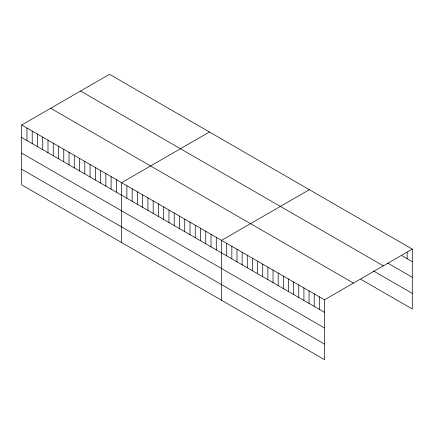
<?xml version="1.0" encoding="UTF-8"?>
<svg xmlns="http://www.w3.org/2000/svg" width="434" height="434" viewBox="0 0 434 434"><rect width="100%" height="100%" fill="white"/><g stroke="black" fill="none" stroke-linecap="round" stroke-linejoin="round"><path stroke-width="0.65" d="M21.7 124.992L324.502 299.813L324.502 359.699L21.7 184.879L21.7 124.992L109.498 74.301L412.3 249.121L412.3 309.008L360.822 279.29M209.421 131.99L121.623 182.681L121.623 242.568M309.35 189.685L221.546 240.376L221.546 300.257M324.502 299.813L412.3 249.121M402.003 255.707L412.3 261.648M387.708 263.08L412.3 277.277M80.523 91.032L383.325 265.852M373.408 270.924L412.3 293.379M50.675 108.267L353.477 283.087M21.7 137.518L324.502 312.339M21.7 153.148L324.502 327.968M21.7 169.249L324.502 344.07M407.152 252.083L407.152 258.68M319.353 296.84L319.353 309.366M314.205 293.867L314.205 306.399M309.057 290.899L309.057 303.426M303.909 287.926L303.909 300.453M298.766 284.954L298.766 297.48M293.617 281.981L293.617 294.507M288.469 279.008L288.469 291.534M283.321 276.035L283.321 288.567M278.172 273.067L278.172 285.594M273.024 270.094L273.024 282.621M267.876 267.122L267.876 279.648M262.727 264.149L262.727 276.675M257.584 261.176L257.584 273.708M252.436 258.203L252.436 270.735M247.288 255.235L247.288 267.762M242.139 252.262L242.139 264.789M236.991 249.29L236.991 261.816M231.843 246.317L231.843 258.843M226.694 243.344L226.694 255.876M216.289 237.338L216.289 249.865M211.032 234.3L211.032 246.827M205.77 231.262L205.77 243.794M200.513 228.23L200.513 240.756M195.251 225.192L195.251 237.718M189.994 222.154L189.994 234.685M184.732 219.121L184.732 231.647M179.475 216.083L179.475 228.609M174.218 213.045L174.218 225.571M168.956 210.013L168.956 222.539M163.699 206.975L163.699 219.501M158.437 203.937L158.437 216.463M153.18 200.899L153.18 213.43M147.918 197.866L147.918 210.392M142.661 194.828L142.661 207.354M137.404 191.79L137.404 204.322M132.142 188.757L132.142 201.284M126.885 185.719L126.885 198.246M116.366 179.649L116.366 192.175M111.104 176.611L111.104 189.137M105.847 173.573L105.847 186.099M100.59 170.535L100.59 183.067M95.328 167.502L95.328 180.029M90.071 164.464L90.071 176.991M84.809 161.426L84.809 173.958M79.552 158.394L79.552 170.92M74.29 155.356L74.29 167.882M69.033 152.318L69.033 164.849M63.771 149.285L63.771 161.811M58.514 146.247L58.514 158.773M53.257 143.209L53.257 155.735M47.995 140.171L47.995 152.703M42.738 137.139L42.738 149.665M37.476 134.101L37.476 146.627M32.219 131.063L32.219 143.594M26.957 128.03L26.957 140.556"/></g></svg>
